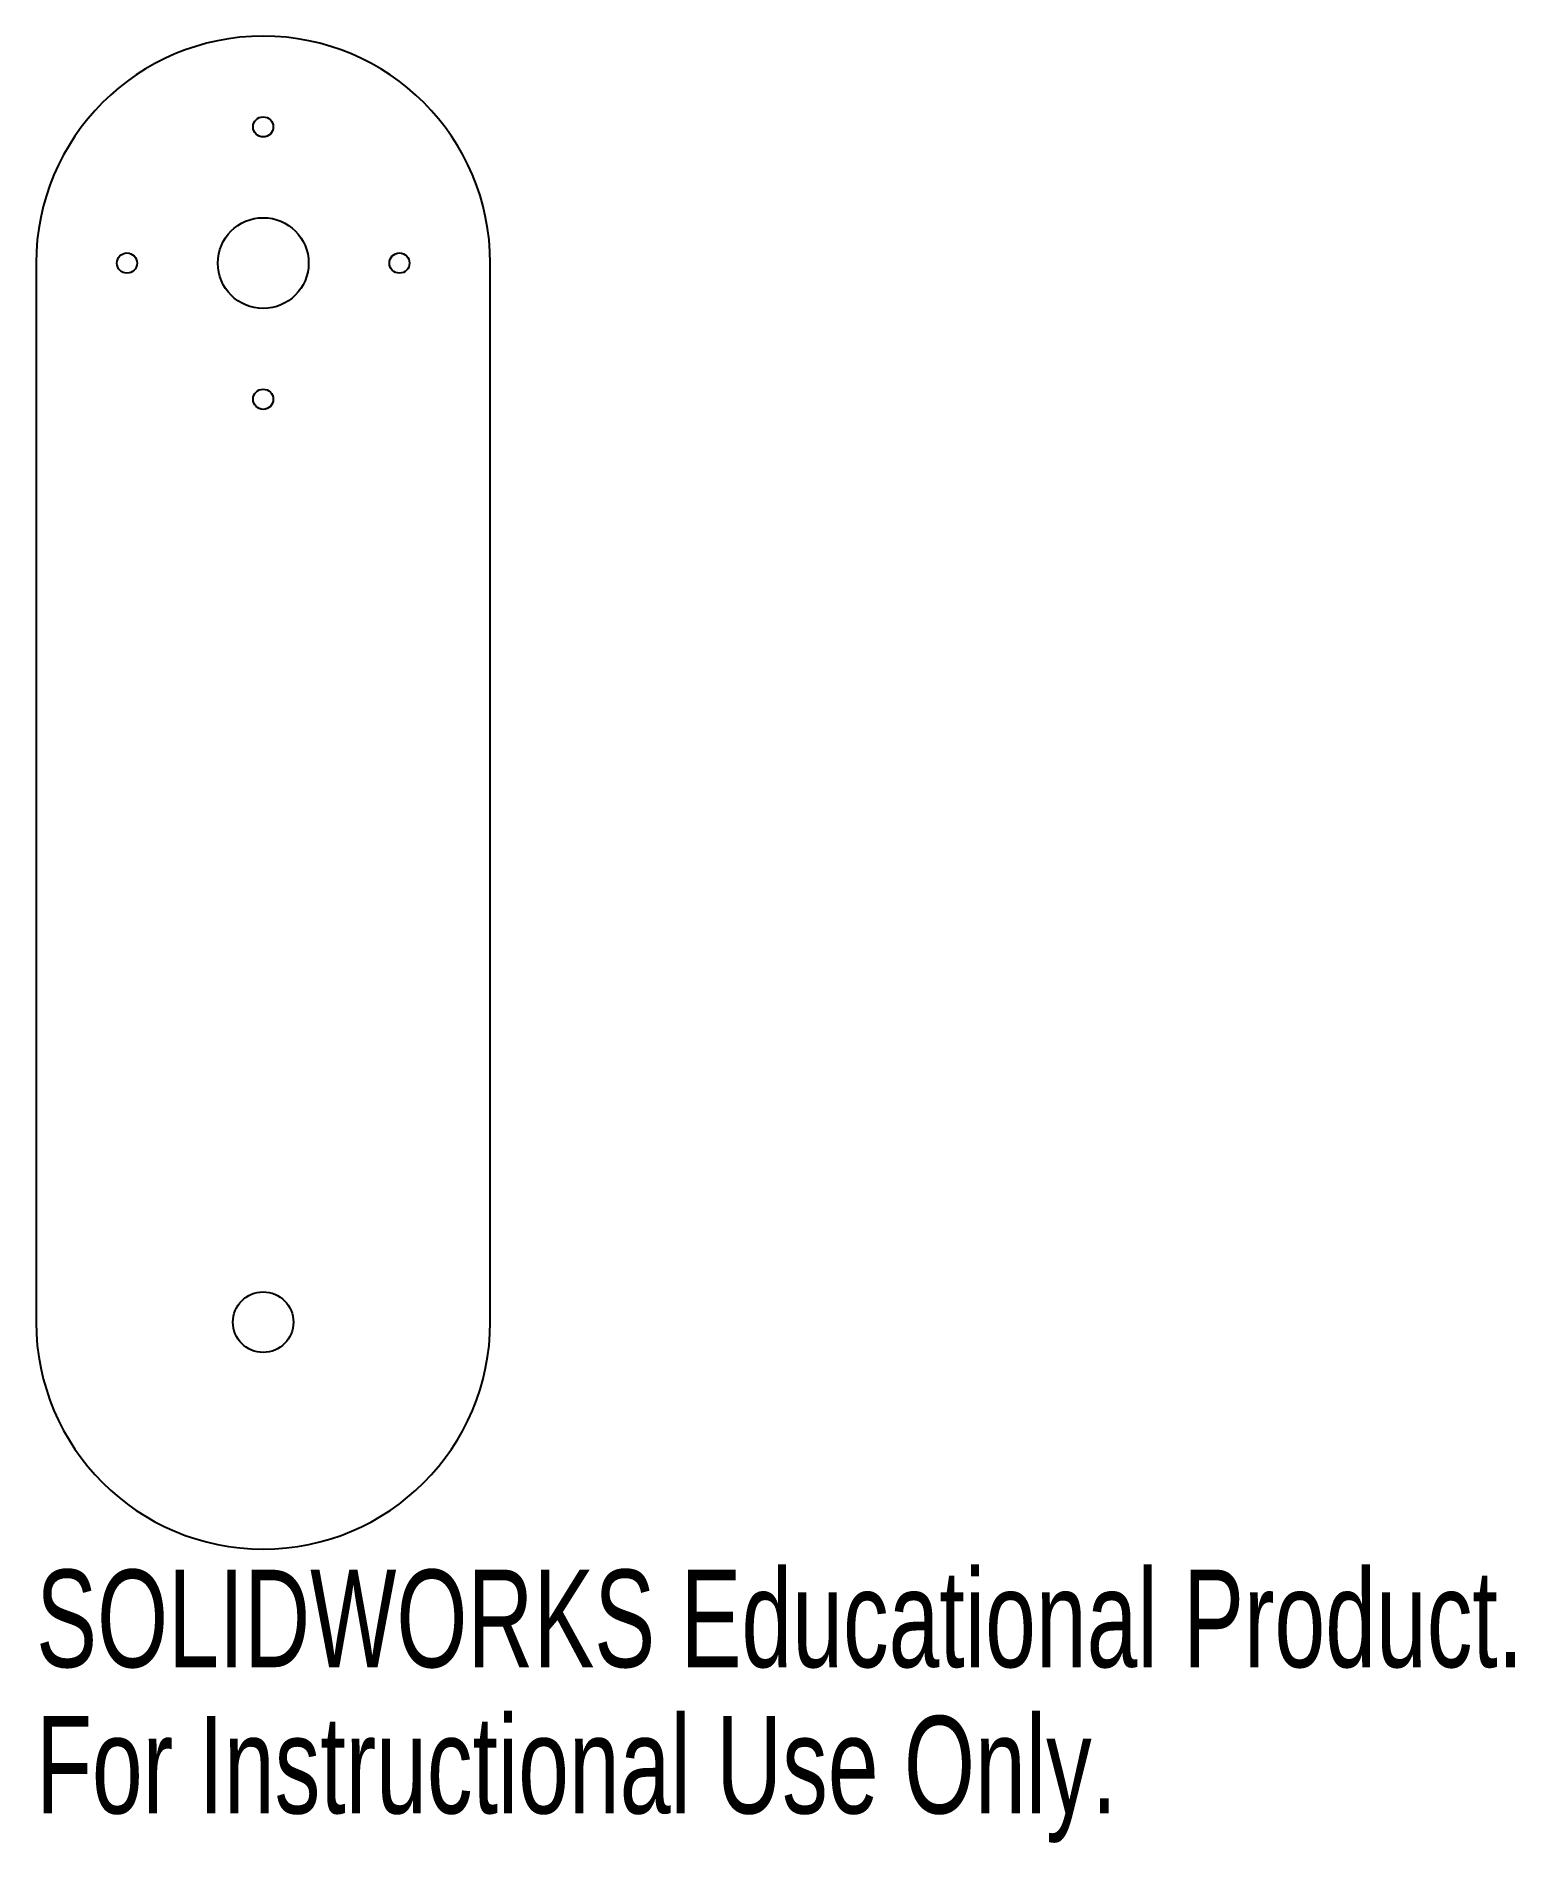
# Model space of a CAD drawing. Header units: millimetres. Extents: x 0 to 73.3, y -25.8 to 63.8.
import ezdxf

# ---------------------------------------------------------------- set-up
doc = ezdxf.new("R2010")
doc.units = ezdxf.units.MM
doc.styles.add('SLDTEXTSTYLE0', font='TXT', dxfattribs={"width": 0.7})

msp = doc.modelspace()

# ---------------------------------------------------------------- linework, layer by layer
at = {"color": 7, "linetype": 'Continuous', "lineweight": 25}
for p, q in [((0, 52.5), (0, 0)), ((22.5, 0), (22.5, 52.5))]:
    msp.add_line(p, q, dxfattribs=at)
for centre, radius in [((11.25, 59.25), 0.5), ((11.25, 52.5), 2.25), ((4.5, 52.5), 0.5), ((18, 52.5), 0.5), ((11.25, 45.75), 0.5), ((11.25, 0), 1.5)]:
    msp.add_circle(centre, radius, dxfattribs=at)
for centre, start, end in [((11.25, 52.5), 0, 180), ((11.25, 0), 180, 0)]:
    msp.add_arc(centre, 11.25, start, end, dxfattribs=at)

# ---------------------------------------------------------------- texts
at = {"color": 7, "linetype": 'Continuous', "char_height": 4.83362, "attachment_point": 1, "style": 'SLDTEXTSTYLE0'}
for s, insert in [('SOLIDWORKS Educational Product.', (0, -12.27)), ('For Instructional Use Only.', (0, -19.52))]:
    msp.add_mtext(s, dxfattribs=dict(at, insert=insert))

doc.saveas('drawing.dxf')
